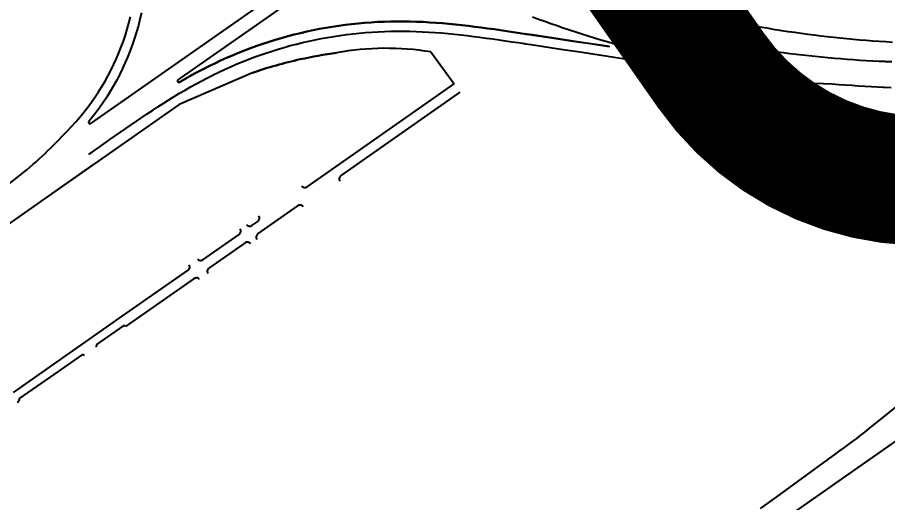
# Model space of a CAD drawing. Header units: millimetres. Extents: x 152904052 to 153933663, y 538271515 to 539240469.
# Drawn here: x 153577393 to 153584105, y 539075305 to 539079047 of the extents above; entities that cross this region are included whole.
import ezdxf
from ezdxf.enums import TextEntityAlignment as Align

# ---------------------------------------------------------------- set-up
doc = ezdxf.new("R2010")
doc.units = ezdxf.units.MM
doc.linetypes.add('HIDDEN', pattern=[5.08, 2.54, -2.54])
doc.layers.add('BORD', color=7, linetype='Continuous')
doc.styles.add('IIAC FONT', font='GulimChe.ttf')

msp = doc.modelspace()

# ---------------------------------------------------------------- linework, layer by layer
at = {"layer": 'BORD', "color": 1, "linetype": 'HIDDEN', "lineweight": -3, "ltscale": 100, "const_width": 1000, "flags": 128}
msp.add_lwpolyline([(153582669.6, 539091774.1), (153578184.8, 539088633.8, 0.414214), (153577693.6, 539085848.4), (153582741.1, 539078639.8, 0.414214), (153585526.5, 539078148.7), (153590011.4, 539081289, 0.414214), (153590502.6, 539084074.5), (153585455.1, 539091283, 0.414214)], format="xyb", close=True, dxfattribs=at)
at = {"layer": 'BORD', "color": 137, "flags": 128}
for points in [[(153580026.6, 539079677.6), (153577957.2, 539078228.6)], [(153580581.2, 539078780), (153580761.6, 539078534.3)], [(153580064.5, 539078046.2), (153580761.6, 539078534.3)], [(153579887.1, 539077824.3), (153580807.5, 539078468.7)], [(153579627.9, 539077740.4), (153580064.5, 539078046.2)], [(153579247.8, 539077376.7), (153579556.6, 539077592.9)], [(153579201.9, 539077442.2), (153579247, 539077473.7)], [(153578824.3, 539077177.8), (153579103.6, 539077373.4)], [(153579149.5, 539077307.8), (153578870.2, 539077112.2)], [(153578201.8, 539076741.8), (153578709.6, 539077097.5)], [(153578755.5, 539077031.9), (153578228, 539076662.5)], [(153577363.5, 539076154.9), (153578201.8, 539076741.8)], [(153578006.8, 539076523.5), (153578208.5, 539076664.5)], [(153577708.8, 539076315), (153577888.8, 539076440.9)], [(153577410.2, 539076106.2), (153577708.8, 539076315)], [(153577393, 539076077.9), (153577405.6, 539076086.7)]]:
    msp.add_lwpolyline(points, dxfattribs=at)
at = {"layer": 'BORD', "color": 137}
msp.add_lwpolyline([(153578631.9, 539078564), (153580089.1, 539079584.3), (153580134.9, 539079616.4)], dxfattribs=at)
at = {"layer": 'BORD', "color": 137, "ltscale": 20}
msp.add_lwpolyline([(153586489.6, 539079374.9, 0.002441), (153586480.3, 539079354.9), (153586480.3, 539079354.9), (153585714.6, 539077684.8), (153585714.6, 539077684.8, -0.090676), (153585107.2, 539076817.1), (153585107.2, 539076817.1, -0.025511), (153584883.1, 539076617.3), (153584883.1, 539076617.3), (153583957, 539075872.8), (153583957, 539075872.8, -0.015917), (153583705.4, 539075683.4), (153583705.4, 539075683.4), (153583247.7, 539075349.1)], format="xyb", dxfattribs=at)
at = {"layer": 'BORD', "color": 137, "ltscale": 10, "flags": 128}
for points in [[(153578349.5, 539079081.3), (153578338.3, 539079032.1), (153578325.8, 539078983.3), (153578312.1, 539078934.8), (153578297.2, 539078886.7), (153578281, 539078839), (153578263.6, 539078791.7), (153578245, 539078744.9), (153578225.2, 539078698.6), (153578204.2, 539078652.8), (153578182.1, 539078607.5), (153578158.8, 539078562.8), (153578134.3, 539078518.8), (153578108.8, 539078475.4), (153578082.1, 539078432.6), (153578054.3, 539078390.6), (153578025.5, 539078349.2), (153577995.7, 539078308.7), (153577964.8, 539078268.9), (153577957.7, 539078260.1), (153577943.8, 539078243.2)], [(153581909.1, 539078829.3), (153581958.5, 539078821.9), (153581909.1, 539078829.3), (153581761, 539078851.6), (153581711.6, 539078859.1), (153581612.8, 539078873.9), (153581563.4, 539078881.4), (153581415.3, 539078903.7), (153581365.9, 539078911.1), (153581321.4, 539078917.8), (153581316.5, 539078918.5), (153581267.1, 539078926), (153581217.7, 539078933.4), (153581168.3, 539078940.7), (153581118.8, 539078947.9), (153581069.3, 539078954.9), (153581019.8, 539078961.7), (153580970.2, 539078968.4), (153580920.6, 539078974.7), (153580870.9, 539078980.7), (153580821.1, 539078986.4), (153580771.4, 539078991.7), (153580721.5, 539078996.6), (153580671.6, 539079001), (153580621.7, 539079004.9), (153580571.7, 539079008.3), (153580521.6, 539079011.1), (153580471.6, 539079013.2), (153580421.4, 539079014.7), (153580371.3, 539079015.5), (153580344.4, 539079015.6), (153580321.1, 539079015.6), (153580271, 539079014.9), (153580220.8, 539079013.4), (153580170.7, 539079011.2), (153580120.6, 539079008.2), (153580070.6, 539079004.5), (153580020.6, 539079000), (153579970.7, 539078994.7), (153579920.9, 539078988.7), (153579871.2, 539078982), (153579821.6, 539078974.5), (153579772.1, 539078966.2), (153579722.8, 539078957.2), (153579673.6, 539078947.4), (153579624.5, 539078936.9), (153579575.6, 539078925.7), (153579526.9, 539078913.7), (153579478.4, 539078901), (153579430, 539078887.5), (153579381.9, 539078873.4), (153579334, 539078858.4), (153579286.3, 539078842.8), (153579238.9, 539078826.4), (153579191.7, 539078809.4), (153579144.8, 539078791.6), (153579098.2, 539078773.1), (153579051.8, 539078753.9), (153579005.8, 539078734), (153578960, 539078713.4), (153578914.6, 539078692.1), (153578869.5, 539078670.1), (153578865.9, 539078668.3), (153578824.8, 539078647.5), (153578780.3, 539078624.2), (153578736.3, 539078600.3), (153578692.5, 539078575.9), (153578649, 539078550.9), (153578642.7, 539078547.2), (153578649, 539078550.9), (153578692.5, 539078575.9), (153578736.3, 539078600.3), (153578780.3, 539078624.2), (153578824.8, 539078647.5), (153578865.9, 539078668.3), (153578869.5, 539078670.1), (153578914.6, 539078692.1), (153578960, 539078713.4), (153579005.8, 539078734), (153579051.8, 539078753.9), (153579098.2, 539078773.1), (153579144.8, 539078791.6), (153579191.7, 539078809.4), (153579238.9, 539078826.4), (153579286.3, 539078842.8), (153579334, 539078858.4), (153579381.9, 539078873.4), (153579430, 539078887.5), (153579478.4, 539078901), (153579526.9, 539078913.7), (153579575.6, 539078925.7), (153579624.5, 539078936.9), (153579673.6, 539078947.4), (153579722.8, 539078957.2), (153579772.1, 539078966.2), (153579821.6, 539078974.5), (153579871.2, 539078982), (153579920.9, 539078988.7), (153579970.7, 539078994.7), (153580020.6, 539079000), (153580070.6, 539079004.5), (153580120.6, 539079008.2), (153580170.7, 539079011.2), (153580220.8, 539079013.4), (153580271, 539079014.9), (153580321.1, 539079015.6), (153580344.4, 539079015.6), (153580371.3, 539079015.5), (153580421.4, 539079014.7), (153580471.6, 539079013.2), (153580521.6, 539079011.1), (153580571.7, 539079008.3), (153580621.7, 539079004.9), (153580671.6, 539079001), (153580721.5, 539078996.6), (153580771.4, 539078991.7), (153580821.1, 539078986.4), (153580870.9, 539078980.7), (153580920.6, 539078974.7), (153580970.2, 539078968.4), (153581019.8, 539078961.7), (153581069.3, 539078954.9), (153581118.8, 539078947.9), (153581168.3, 539078940.7), (153581217.7, 539078933.4), (153581267.1, 539078926), (153581316.5, 539078918.5), (153581321.4, 539078917.8), (153581464.6, 539078896.2), (153581514, 539078888.8), (153581612.8, 539078873.9), (153581662.2, 539078866.5), (153581810.3, 539078844.2), (153581859.7, 539078836.8), (153581958.5, 539078821.9)], [(153577943.3, 539077990.3), (153578077.6, 539078084.4), (153578106.9, 539078104.9), (153578147.8, 539078133.5), (153578188.6, 539078162), (153578229.5, 539078190.4), (153578270.5, 539078218.6), (153578311.5, 539078246.7), (153578352.6, 539078274.6), (153578393.8, 539078302.2), (153578435.1, 539078329.6), (153578476.6, 539078356.6), (153578518.2, 539078383.3), (153578560, 539078409.7), (153578602.1, 539078435.6), (153578644.3, 539078461.2), (153578686.7, 539078486.2), (153578729.4, 539078510.7), (153578772.4, 539078534.7), (153578815.6, 539078558.1), (153578859.1, 539078580.9), (153578899.3, 539078601.3), (153578902.8, 539078603.1), (153578946.9, 539078624.5), (153578991.3, 539078645.3), (153579036, 539078665.5), (153579081, 539078684.9), (153579126.3, 539078703.7), (153579171.9, 539078721.7), (153579217.8, 539078739.1), (153579263.9, 539078755.8), (153579310.2, 539078771.8), (153579356.8, 539078787.1), (153579403.6, 539078801.7), (153579450.7, 539078815.5), (153579497.9, 539078828.7), (153579545.3, 539078841.1), (153579593, 539078852.8), (153579640.7, 539078863.8), (153579688.7, 539078874.1), (153579736.8, 539078883.6), (153579785, 539078892.4), (153579833.4, 539078900.5), (153579881.9, 539078907.8), (153579930.4, 539078914.4), (153579979.1, 539078920.3), (153580027.9, 539078925.4), (153580076.7, 539078929.8), (153580125.6, 539078933.5), (153580174.6, 539078936.4), (153580223.6, 539078938.6), (153580272.6, 539078940), (153580321.6, 539078940.7), (153580344.3, 539078940.7), (153580370.6, 539078940.6), (153580419.7, 539078939.8), (153580468.8, 539078938.4), (153580517.9, 539078936.2), (153580567.1, 539078933.5), (153580616.2, 539078930.2), (153580665.4, 539078926.3), (153580714.6, 539078922), (153580763.7, 539078917.2), (153580812.9, 539078912), (153580862.1, 539078906.3), (153580911.3, 539078900.4), (153580960.5, 539078894.1), (153581009.7, 539078887.5), (153581058.9, 539078880.7), (153581108.1, 539078873.7), (153581157.4, 539078866.5), (153581206.7, 539078859.3), (153581256, 539078851.9), (153581305.3, 539078844.5), (153581310.3, 539078843.7), (153581354.7, 539078837), (153581404.1, 539078829.6), (153581453.5, 539078822.2), (153581552.3, 539078807.3), (153581601.6, 539078799.9), (153581749.8, 539078777.5), (153581799.2, 539078770.1), (153581947.3, 539078747.8), (153581996.7, 539078740.4), (153582095.5, 539078725.5), (153582144.9, 539078718.1), (153582293, 539078695.8), (153582342.4, 539078688.3), (153582490.6, 539078666), (153582540, 539078658.6), (153582688.1, 539078636.3), (153582737.5, 539078628.8), (153582836.3, 539078614), (153582885.7, 539078606.5), (153583033.8, 539078584.2), (153583083.2, 539078576.8), (153583231.4, 539078554.5), (153583270.4, 539078548.6)], [(153583270.4, 539078548.6), (153583677.2, 539078534.4)], [(153583677.2, 539078534.4), (153583727.6, 539078530.2), (153583778, 539078526.4), (153583828.4, 539078522.8), (153583878.9, 539078519.4), (153583929.3, 539078516.4), (153583979.8, 539078513.7), (153584030.3, 539078511.2), (153584070.4, 539078509.5)], [(153584070.4, 539078509.1), (153584080.8, 539078508.7), (153584131.4, 539078506.8)], [(153578640.8, 539078374.6), (153577560.5, 539077618.2)], [(153577986.2, 539077916.2), (153577168.3, 539077343.6)]]:
    msp.add_lwpolyline(points, dxfattribs=at)
for points in [[(153577291.9, 539077737.3, 0.042628), (153577673.3, 539078063.8), (153577777.8, 539078169.8), (153577811.2, 539078205.2), (153577843.7, 539078241.3), (153577875.4, 539078278.1), (153577899.4, 539078307.2), (153577906.1, 539078315.6), (153577935.8, 539078353.9), (153577964.6, 539078392.9), (153577992.3, 539078432.7), (153578019, 539078473.1), (153578044.6, 539078514.2), (153578069.2, 539078556), (153578092.7, 539078598.4), (153578115.1, 539078641.3), (153578136.4, 539078684.9), (153578156.6, 539078728.9), (153578175.6, 539078773.5), (153578193.5, 539078818.5), (153578210.3, 539078864), (153578225.8, 539078909.9), (153578240.2, 539078956.2), (153578253.4, 539079002.8), (153578265.4, 539079049.8)], [(153580581.2, 539078780, 0.086396), (153579855.2, 539078773.4)], [(153582053, 539078807.6, 0.940871), (153582057.2, 539078827.1)], [(153577943.8, 539078243.2, 0.872778), (153577957.2, 539078228.6)]]:
    msp.add_lwpolyline(points, format="xyb", dxfattribs=at)
at = {"layer": 'BORD', "color": 137, "ltscale": 10}
for points in [[(153581365.4, 539079051), (153581412.9, 539079033.6), (153581460.4, 539079016.5), (153581508.1, 539078999.6), (153581555.8, 539078983.1), (153581603.7, 539078966.8), (153581651.6, 539078950.7), (153581699.7, 539078935), (153581747.8, 539078919.5), (153581796, 539078904.3), (153581844.3, 539078889.4), (153581892.7, 539078874.7), (153581941.1, 539078860.3), (153581989.7, 539078846.2), (153582038.3, 539078832.4), (153582057.2, 539078827.1)], [(153581997.1, 539079051), (153582044.6, 539079037.3), (153582092.1, 539079023.7), (153582139.7, 539079010.5), (153582187.4, 539078997.5), (153582235.2, 539078984.8), (153582283, 539078972.4), (153582330.9, 539078960.3), (153582378.9, 539078948.4), (153582426.9, 539078936.8), (153582475, 539078925.5), (153582523.2, 539078914.4), (153582571.4, 539078903.6), (153582619.7, 539078893.1), (153582668, 539078882.9), (153582716.4, 539078873), (153582764.9, 539078863.3), (153582813.4, 539078853.9), (153582862, 539078844.8), (153582910.6, 539078835.9), (153582959.3, 539078827.4), (153583008, 539078819.1), (153583056.8, 539078811.1), (153583105.6, 539078803.4), (153583154.4, 539078795.9), (153583203.3, 539078788.7), (153583252.2, 539078781.9), (153583301.2, 539078775.2), (153583350.2, 539078768.9), (153583399.3, 539078762.9), (153583448.4, 539078757.1), (153583497.5, 539078751.6), (153583546.6, 539078746.4), (153583595.8, 539078741.5), (153583645, 539078736.8), (153583694.2, 539078732.5), (153583743.4, 539078728.4), (153583792.7, 539078724.6), (153583842, 539078721.1), (153583891.3, 539078717.8), (153583940.6, 539078714.9), (153583990, 539078712.2), (153584039.3, 539078709.8), (153584082.5, 539078707.9)], [(153584091.6, 539078856.9), (153584041.2, 539078860.2), (153583990.8, 539078863.7), (153583940.5, 539078867.5), (153583890.2, 539078871.6), (153583839.9, 539078876), (153583789.6, 539078880.7), (153583739.4, 539078885.7), (153583689.2, 539078891), (153583639, 539078896.6), (153583588.9, 539078902.5), (153583538.8, 539078908.6), (153583488.7, 539078915.1), (153583438.7, 539078921.9), (153583388.7, 539078928.9), (153583338.7, 539078936.3), (153583288.8, 539078943.9), (153583239, 539078951.9), (153583189.2, 539078960.1), (153583139.4, 539078968.7), (153583089.7, 539078977.5), (153583040.1, 539078986.6), (153582990.5, 539078996), (153582940.9, 539079005.7), (153582891.4, 539079015.7), (153582842, 539079026), (153582792.7, 539079036.6), (153582743.4, 539079047.4)], [(153584142, 539078854), (153584091.6, 539078856.9)], [(153584082.5, 539078707.8), (153584088.7, 539078707.5), (153584138.1, 539078705.7)]]:
    msp.add_lwpolyline(points, dxfattribs=at)
at = {"layer": 'BORD', "color": 137, "ltscale": 20, "flags": 128}
for points in [[(153588627.6, 539078902.5), (153583221.2, 539075116.9)], [(153583247.7, 539075349.1), (153583120.9, 539075260.2)]]:
    msp.add_lwpolyline(points, dxfattribs=at)
at = {"layer": 'BORD', "color": 137, "ltscale": 10}
for points in [[(153579574, 539078723.3, -0.02077), (153579855.2, 539078773.4, 0.02077), (153579574, 539078723.3, 0.027789), (153579206.1, 539078620.1, -0.027789), (153579574, 539078723.3, 0.027789), (153579206.1, 539078620.1), (153578640.8, 539078374.6), (153577560.5, 539077618.2)], [(153578631.9, 539078564, 0.961735), (153578642.7, 539078547.2)]]:
    msp.add_lwpolyline(points, format="xyb", dxfattribs=at)
at = {"layer": 'BORD', "color": 137, "flags": 128}
for points in [[(153579887.1, 539077824.3, 0.414214), (153579879.7, 539077782.5)], [(153579586.1, 539077747.8, 0.414214), (153579627.9, 539077740.4)], [(153579598.4, 539077585.5, 0.414214), (153579556.6, 539077592.9)], [(153579160.2, 539077449.6, 0.414214), (153579201.9, 539077442.2)], [(153579247, 539077473.7, 0.414214), (153579254.4, 539077515.5)], [(153579103.6, 539077373.4, 0.414214), (153579111, 539077415.1)], [(153579247.8, 539077376.7, 0.414214), (153579240.5, 539077334.9)], [(153579191.3, 539077300.5, 0.414214), (153579149.5, 539077307.8)], [(153578782.5, 539077185.1, 0.414214), (153578824.3, 539077177.8)], [(153578709.6, 539077097.5, 0.414214), (153578717, 539077139.2)], [(153578870.2, 539077112.2, 0.414214), (153578862.8, 539077070.5)], [(153578797.3, 539077024.6, 0.414214), (153578755.5, 539077031.9)], [(153578228, 539076662.5, 0.374679), (153578208.4, 539076664.6)], [(153578006.8, 539076523.5, 0.414214), (153578003.1, 539076502.6)], [(153577909.7, 539076437.2, 0.414214), (153577888.8, 539076440.9)], [(153577410.2, 539076106.2, 0.382687), (153577405.6, 539076086.7)]]:
    msp.add_lwpolyline(points, format="xyb", dxfattribs=at)

# ---------------------------------------------------------------- texts
at = {"layer": 'BORD', "color": 7, "linetype": 'Continuous', "lineweight": -3, "style": 'IIAC FONT'}
msp.add_text('PARTIAL SITE PLAN', height=5760, rotation=35, dxfattribs=at).set_placement((153601935.6, 539062021.1), align=Align.MIDDLE_CENTER)

doc.saveas('drawing.dxf')
